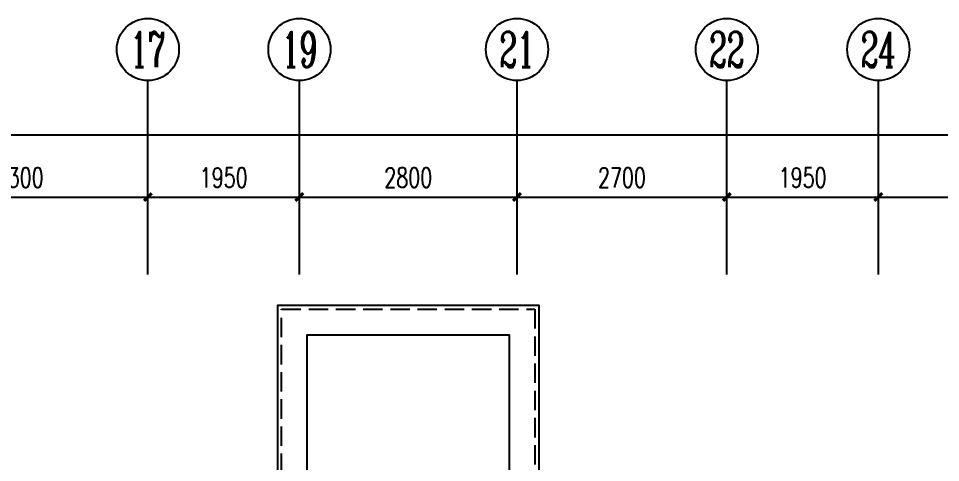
# Model space of a CAD drawing. Extents: x 4483878 to 4539156, y -49303 to -24364.
# Drawn here: x 4516772 to 4528638, y -30084 to -24364 of the extents above; entities that cross this region are included whole.
import ezdxf
from ezdxf.enums import TextEntityAlignment as Align

# ---------------------------------------------------------------- set-up
doc = ezdxf.new("R2010")
doc.units = 0
doc.header["$LTSCALE"] = 1000
doc.header["$MEASUREMENT"] = 0
doc.linetypes.add('DASH', pattern=[0.35, 0.25, -0.1])
doc.styles.add('_TCH_AXIS', font='COMPLEX', dxfattribs={"bigfont": 'GBCBIG'})
doc.styles.add('_TCH_DIM_T3', font='SIMPLEX', dxfattribs={"width": 0.705882, "bigfont": 'GBCBIG'})

# ---------------------------------------------------------------- blocks, each defined once
blk = doc.blocks.new('_ArchTick')
at = {"color": 0, "linetype": 'ByBlock', "const_width": 0.4}
blk.add_lwpolyline([(-0.5, -0.5), (0.5, 0.5)], dxfattribs=at)

msp = doc.modelspace()

# ---------------------------------------------------------------- linework, layer by layer
at = {"color": 7}
for p, q in [((4518438, -27664), (4518438, -25164)), ((4520388, -27664), (4520388, -25164)), ((4523188, -27664), (4523188, -25164)), ((4525888, -27664), (4525888, -25164)), ((4527838, -27664), (4527838, -25164)), ((4487738, -25864), (4534938, -25864)), ((4518438, -27664), (4518438, -26414)), ((4518438, -27664), (4518438, -26414)), ((4520388, -27664), (4520388, -26414)), ((4520388, -27664), (4520388, -26414)), ((4523188, -27664), (4523188, -26414)), ((4523188, -27664), (4523188, -26414)), ((4525888, -27664), (4525888, -26414)), ((4525888, -27664), (4525888, -26414)), ((4527838, -27664), (4527838, -26414)), ((4527838, -27664), (4527838, -26414)), ((4515138, -26664), (4518438, -26664)), ((4518438, -26664), (4520388, -26664)), ((4520388, -26664), (4523188, -26664)), ((4523188, -26664), (4525888, -26664)), ((4525888, -26664), (4527838, -26664)), ((4527838, -26664), (4531138, -26664))]:
    msp.add_line(p, q, dxfattribs=at)
for points in [[(4520158, -30219), (4520108, -30219), (4520108, -28059), (4523468, -28059), (4523468, -30219), (4523418, -30219)], [(4520488, -30219), (4520488, -28439), (4523088, -28439), (4523088, -30219)]]:
    msp.add_lwpolyline(points, dxfattribs=at)
at = {"color": 7, "linetype": 'DASH'}
msp.add_lwpolyline([(4520158, -30219), (4520158, -28109), (4523418, -28109), (4523418, -30219)], dxfattribs=at)
at = {"color": 7}
for centre in [(4518438, -24764), (4520388, -24764), (4523188, -24764), (4525888, -24764), (4527838, -24764)]:
    msp.add_circle(centre, 400, dxfattribs=at)

# ---------------------------------------------------------------- block references
at = {"color": 7, "xscale": 100, "yscale": 100, "zscale": 100}
for p in [(4518438, -26664), (4520388, -26664), (4523188, -26664), (4525888, -26664), (4527838, -26664)]:
    msp.add_blockref('_ArchTick', p, dxfattribs=at)
at = {"color": 7, "xscale": 100, "yscale": 100, "zscale": 100, "rotation": 180}
for p in [(4518438, -26664), (4520388, -26664), (4523188, -26664), (4525888, -26664), (4527838, -26664)]:
    msp.add_blockref('_ArchTick', p, dxfattribs=at)

# ---------------------------------------------------------------- texts
at = {"color": 7, "style": '_TCH_AXIS'}
for s, width, p, p2 in [('17', 0.724138, (4518212, -24991), (4518664, -24991)), ('19', 0.724138, (4520162, -24991), (4520614, -24991)), ('21', 0.724138, (4522962, -24991), (4523414, -24991)), ('22', 0.617647, (4525662, -24991), (4526114, -24991)), ('24', 0.583333, (4527612, -24991), (4528064, -24991))]:
    msp.add_text(s, height=452.5, dxfattribs=dict(at, width=width)).set_placement(p, p2, align=Align.FIT)
at = {"color": 7, "char_height": 255, "attachment_point": 5, "style": '_TCH_DIM_T3'}
for s, insert in [('\\A1;3300', (4516788, -26414)), ('\\A1;1950', (4519413, -26414)), ('\\A1;2800', (4521788, -26414)), ('\\A1;2700', (4524538, -26414)), ('\\A1;1950', (4526863, -26414))]:
    msp.add_mtext(s, dxfattribs=dict(at, insert=insert))

doc.saveas('drawing.dxf')
